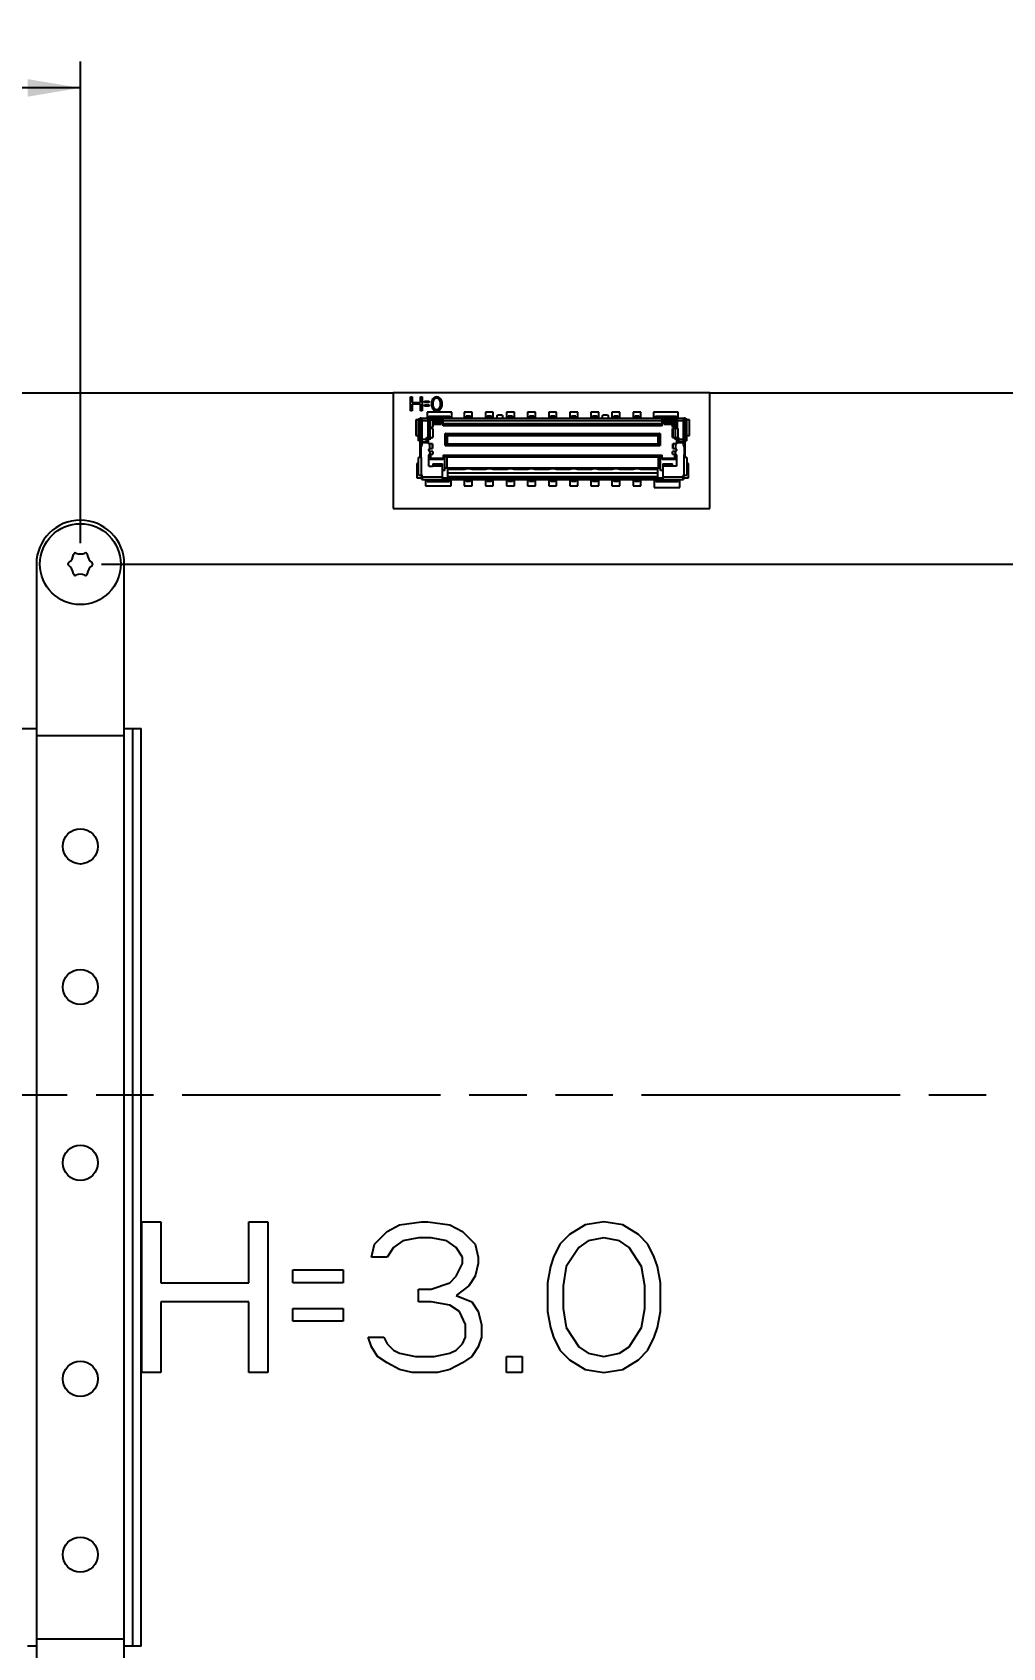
# Model space of a CAD drawing. Header units: millimetres. Extents: x 0 to 594, y 0 to 420.
# Drawn here: x 280.1 to 335.2, y 231.6 to 323.5 of the extents above; entities that cross this region are included whole.
import ezdxf

# ---------------------------------------------------------------- set-up
doc = ezdxf.new("R2010")
doc.units = ezdxf.units.MM
doc.header["$LTSCALE"] = 32.67
doc.linetypes.add('PHANTOM', pattern=[0.8, 0.45, -0.05, 0.1, -0.05, 0.1, -0.05])
doc.layers.get('0').update_dxf_attribs({"linetype": 'CONTINUOUS'})
doc.layers.add('FEATURE', color=7, linetype='CONTINUOUS')
doc.styles.get("Standard").update_dxf_attribs({"font": 'txt', "width": 0.8})
doc.dimstyles.new('DIMSTYLE_1', dxfattribs={"dimtxt": 2.5, "dimasz": 3, "dimexe": 1.5, "dimexo": 1.2, "dimtad": 1, "dimdsep": 46, "dimtxsty": 'STANDARD', "dimblk": '_FILLED', "dimblk1": '_FILLED', "dimblk2": '_FILLED', "dimcen": 0.09, "dimazin": 2, "dimtp": 0.01, "dimtm": 0.01, "dimtfac": 1, "dimtofl": 0, "dimtmove": 0, "dimatfit": 3, "dimldrblk": '_FILLED', "dimfxl": 1, "dimtolj": 1, "dimarcsym": 0})

# ---------------------------------------------------------------- blocks, each defined once
blk = doc.blocks.new('_FILLED')
at = {"color": 0, "linetype": 'BYBLOCK'}
blk.add_solid([(0, 0), (-1, 0.167), (-1, -0.167)], dxfattribs=at)
blk = doc.blocks.new('*D1')
at = {"color": 7, "linetype": 'CONTINUOUS'}
for p, q in [((404.328, 217.57), (404.328, 243.19)), ((256.585, 225.109), (405.828, 225.109)), ((404.328, 225.109), (404.328, 217.57)), ((404.328, 210.031), (404.328, 217.57)), ((395.135, 210.031), (405.828, 210.031))]:
    blk.add_line(p, q, dxfattribs=at)
at = {"color": 7, "linetype": 'CONTINUOUS', "xscale": 3, "yscale": 3, "zscale": 3}
for p, rotation in [((404.328, 225.109), 90), ((404.328, 210.031), 270)]:
    blk.add_blockref('_FILLED', p, dxfattribs=dict(at, rotation=rotation))
at = {"color": 7, "linetype": 'CONTINUOUS', "insert": (401.203, 233.19), "char_height": 2.5, "width": 10, "attachment_point": 1, "rotation": 90, "line_spacing_factor": 0.9}
blk.add_mtext('15.08', dxfattribs=at)
blk = doc.blocks.new('*D21')
at = {"color": 7, "linetype": 'CONTINUOUS'}
for p, q in [((255.285, 226.409), (255.285, 321.793)), ((282.785, 294.399), (282.785, 321.793)), ((255.285, 320.293), (269.035, 320.293)), ((282.785, 320.293), (269.035, 320.293))]:
    blk.add_line(p, q, dxfattribs=at)
at = {"color": 7, "linetype": 'CONTINUOUS', "xscale": 3, "yscale": 3, "zscale": 3, "rotation": 180}
blk.add_blockref('_FILLED', (255.285, 320.293), dxfattribs=at)
at = {"color": 7, "linetype": 'CONTINUOUS', "xscale": 3, "yscale": 3, "zscale": 3}
blk.add_blockref('_FILLED', (282.785, 320.293), dxfattribs=at)
at = {"color": 7, "linetype": 'CONTINUOUS', "insert": (270.156, 323.418), "char_height": 2.5, "width": 8, "attachment_point": 2, "line_spacing_factor": 0.9}
blk.add_mtext('27.5', dxfattribs=at)
blk = doc.blocks.new('*D22')
at = {"color": 7, "linetype": 'CONTINUOUS'}
for p, q in [((417.169, 298.069), (417.169, 317.435)), ((365.085, 302.939), (418.669, 302.939)), ((417.169, 302.939), (417.169, 298.069)), ((417.169, 293.199), (417.169, 298.069)), ((283.985, 293.199), (418.669, 293.199))]:
    blk.add_line(p, q, dxfattribs=at)
at = {"color": 7, "linetype": 'CONTINUOUS', "xscale": 3, "yscale": 3, "zscale": 3}
for p, rotation in [((417.169, 302.939), 90), ((417.169, 293.199), 270)]:
    blk.add_blockref('_FILLED', p, dxfattribs=dict(at, rotation=rotation))
at = {"color": 7, "linetype": 'CONTINUOUS', "insert": (414.044, 309.435), "char_height": 2.5, "width": 8, "attachment_point": 1, "rotation": 90, "line_spacing_factor": 0.9}
blk.add_mtext('9.74', dxfattribs=at)
blk = doc.blocks.new('*D23')
at = {"color": 7, "linetype": 'CONTINUOUS'}
for p, q in [((283.985, 293.199), (418.669, 293.199)), ((417.169, 293.199), (417.169, 256.574)), ((417.169, 219.949), (417.169, 256.574)), ((283.985, 219.949), (418.669, 219.949))]:
    blk.add_line(p, q, dxfattribs=at)
at = {"color": 7, "linetype": 'CONTINUOUS', "xscale": 3, "yscale": 3, "zscale": 3}
for p, rotation in [((417.169, 293.199), 90), ((417.169, 219.949), 270)]:
    blk.add_blockref('_FILLED', p, dxfattribs=dict(at, rotation=rotation))
at = {"color": 7, "linetype": 'CONTINUOUS', "insert": (414.044, 268.708), "char_height": 2.5, "width": 10, "attachment_point": 2, "rotation": 90, "line_spacing_factor": 0.9}
blk.add_mtext('73.25', dxfattribs=at)

msp = doc.modelspace()

# ---------------------------------------------------------------- linework, layer by layer
at = {"color": 7, "linetype": 'CONTINUOUS'}
for p, q in [((261.348, 302.939), (300.585, 302.939)), ((300.585, 302.939), (300.585, 296.359)), ((318.585, 302.939), (300.585, 302.939)), ((301.557, 301.918), (301.557, 302.718)), ((301.557, 302.718), (301.657, 302.718)), ((301.657, 302.718), (301.657, 302.394)), ((301.657, 302.394), (302.124, 302.394)), ((302.124, 302.394), (302.124, 302.718)), ((302.124, 302.718), (302.224, 302.718)), ((302.224, 302.718), (302.224, 301.918)), ((302.357, 302.394), (302.357, 302.462)), ((302.357, 302.462), (302.624, 302.462)), ((302.624, 302.394), (302.357, 302.394)), ((302.624, 302.462), (302.624, 302.394)), ((302.774, 302.479), (302.757, 302.394)), ((302.757, 302.394), (302.757, 302.241)), ((302.791, 302.531), (302.774, 302.479)), ((302.824, 302.599), (302.791, 302.531)), ((302.874, 302.65), (302.824, 302.599)), ((302.857, 302.479), (302.841, 302.377)), ((302.841, 302.377), (302.841, 302.258)), ((302.924, 302.582), (302.857, 302.479)), ((302.957, 302.701), (302.874, 302.65)), ((302.974, 302.616), (302.924, 302.582)), ((303.057, 302.718), (302.957, 302.701)), ((303.057, 302.633), (302.974, 302.616)), ((303.157, 302.701), (303.057, 302.718)), ((303.141, 302.616), (303.057, 302.633)), ((303.191, 302.582), (303.141, 302.616)), ((303.241, 302.65), (303.157, 302.701)), ((303.257, 302.479), (303.191, 302.582)), ((303.291, 302.599), (303.241, 302.65)), ((303.274, 302.377), (303.257, 302.479)), ((303.274, 302.258), (303.274, 302.377)), ((303.324, 302.531), (303.291, 302.599)), ((303.341, 302.479), (303.324, 302.531)), ((303.357, 302.394), (303.341, 302.479)), ((303.357, 302.241), (303.357, 302.394)), ((318.585, 302.939), (363.885, 302.939)), ((318.585, 296.359), (318.585, 302.939)), ((301.657, 301.918), (301.557, 301.918)), ((301.657, 302.292), (301.657, 301.918)), ((302.124, 302.292), (301.657, 302.292)), ((302.124, 301.918), (302.124, 302.292)), ((302.224, 301.918), (302.124, 301.918)), ((302.165, 301.509), (317.135, 301.509)), ((302.215, 301.506), (302.215, 299.959)), ((302.357, 302.19), (302.357, 302.258)), ((302.357, 302.258), (302.624, 302.258)), ((302.624, 302.19), (302.357, 302.19)), ((302.565, 300.409), (302.565, 301.509)), ((302.615, 301.609), (302.615, 301.509)), ((302.615, 301.609), (303.805, 301.609)), ((302.624, 302.258), (302.624, 302.19)), ((302.757, 302.241), (302.774, 302.156)), ((302.774, 302.156), (302.791, 302.105)), ((302.791, 302.105), (302.824, 302.037)), ((302.824, 302.037), (302.874, 301.986)), ((302.841, 302.258), (302.857, 302.156)), ((302.857, 302.156), (302.924, 302.054)), ((302.874, 301.986), (302.957, 301.935)), ((302.924, 302.054), (302.974, 302.02)), ((302.957, 301.935), (303.057, 301.918)), ((302.974, 302.02), (303.057, 302.003)), ((303.057, 302.003), (303.141, 302.02)), ((303.057, 301.918), (303.157, 301.935)), ((303.141, 302.02), (303.191, 302.054)), ((303.157, 301.935), (303.241, 301.986)), ((303.191, 302.054), (303.257, 302.156)), ((303.241, 301.986), (303.291, 302.037)), ((303.257, 302.156), (303.274, 302.258)), ((303.275, 301.509), (303.275, 301.409)), ((303.291, 302.037), (303.324, 302.105)), ((303.324, 302.105), (303.341, 302.156)), ((303.341, 302.156), (303.357, 302.241)), ((303.425, 301.059), (303.425, 301.509)), ((303.805, 301.509), (303.805, 301.609)), ((304.725, 301.509), (304.725, 301.609)), ((304.975, 301.609), (304.725, 301.609)), ((304.975, 301.509), (304.975, 301.609)), ((305.925, 301.509), (305.925, 301.609)), ((306.175, 301.609), (305.925, 301.609)), ((306.175, 301.509), (306.175, 301.609)), ((306.475, 301.629), (306.525, 301.679)), ((306.475, 301.629), (306.475, 301.509)), ((306.775, 301.679), (306.525, 301.679)), ((306.775, 301.679), (306.825, 301.629)), ((306.825, 301.509), (306.825, 301.629)), ((307.375, 301.609), (307.125, 301.609)), ((307.125, 301.509), (307.125, 301.609)), ((307.375, 301.509), (307.375, 301.609)), ((308.575, 301.609), (308.325, 301.609)), ((308.325, 301.509), (308.325, 301.609)), ((308.575, 301.509), (308.575, 301.609)), ((309.775, 301.609), (309.525, 301.609)), ((309.525, 301.509), (309.525, 301.609)), ((309.775, 301.509), (309.775, 301.609)), ((310.975, 301.609), (310.725, 301.609)), ((310.725, 301.509), (310.725, 301.609)), ((310.975, 301.509), (310.975, 301.609)), ((312.175, 301.609), (311.925, 301.609)), ((311.925, 301.509), (311.925, 301.609)), ((312.175, 301.509), (312.175, 301.609)), ((312.475, 301.629), (312.525, 301.679)), ((312.475, 301.629), (312.475, 301.509)), ((312.775, 301.679), (312.525, 301.679)), ((312.775, 301.679), (312.825, 301.629)), ((312.825, 301.509), (312.825, 301.629)), ((313.375, 301.609), (313.125, 301.609)), ((313.125, 301.509), (313.125, 301.609)), ((313.375, 301.509), (313.375, 301.609)), ((314.575, 301.609), (314.325, 301.609)), ((314.325, 301.509), (314.325, 301.609)), ((314.575, 301.509), (314.575, 301.609)), ((315.495, 301.609), (316.685, 301.609)), ((315.495, 301.609), (315.495, 301.509)), ((315.875, 301.059), (315.875, 301.509)), ((316.025, 301.409), (316.025, 301.509)), ((316.685, 301.509), (316.685, 301.609)), ((316.735, 301.509), (316.735, 300.909)), ((317.085, 299.959), (317.085, 301.506)), ((302.015, 300.209), (302.015, 301.359)), ((302.115, 301.259), (302.015, 301.259)), ((302.065, 301.259), (302.065, 300.359)), ((302.115, 299.269), (302.115, 301.359)), ((302.165, 299.909), (302.165, 301.409)), ((302.215, 301.409), (302.165, 301.409)), ((302.565, 301.409), (303.425, 301.409)), ((302.565, 301.259), (302.593, 301.259)), ((302.825, 300.909), (302.565, 300.909)), ((302.593, 300.989), (302.593, 300.909)), ((302.593, 300.989), (302.825, 300.989)), ((302.691, 301.34), (302.705, 301.409)), ((302.725, 300.989), (302.725, 300.909)), ((302.825, 301.409), (302.825, 300.989)), ((303.425, 301.339), (302.825, 301.339)), ((302.825, 301.229), (303.325, 301.229)), ((302.825, 301.159), (303.325, 301.159)), ((302.825, 300.909), (302.825, 300.409)), ((303.325, 301.159), (303.325, 301.409)), ((303.325, 301.389), (303.425, 301.389)), ((303.425, 301.239), (303.325, 301.239)), ((303.425, 301.226), (303.325, 301.226)), ((315.875, 301.059), (303.425, 301.059)), ((303.545, 299.949), (303.545, 300.629)), ((303.545, 300.629), (315.756, 300.629)), ((303.609, 300.526), (303.573, 300.615)), ((315.728, 300.615), (315.692, 300.526)), ((315.756, 300.629), (315.756, 299.949)), ((315.875, 301.409), (316.735, 301.409)), ((315.875, 301.389), (315.975, 301.389)), ((316.475, 301.339), (315.875, 301.339)), ((315.975, 301.239), (315.875, 301.239)), ((315.975, 301.226), (315.875, 301.226)), ((315.975, 301.409), (315.975, 301.159)), ((316.475, 301.229), (315.975, 301.229)), ((315.975, 301.159), (316.475, 301.159)), ((316.475, 300.989), (316.475, 301.409)), ((316.475, 300.989), (316.708, 300.989)), ((316.775, 300.909), (316.475, 300.909)), ((316.475, 300.409), (316.475, 300.909)), ((316.575, 300.909), (316.575, 300.989)), ((316.596, 301.409), (316.61, 301.34)), ((316.708, 301.259), (316.735, 301.259)), ((316.708, 300.909), (316.708, 300.989)), ((317.135, 301.409), (317.085, 301.409)), ((317.135, 301.409), (317.135, 299.909)), ((317.185, 299.269), (317.185, 301.359)), ((317.285, 301.259), (317.185, 301.259)), ((317.235, 300.359), (317.235, 301.259)), ((317.285, 300.209), (317.285, 301.359)), ((302.115, 300.209), (302.015, 300.209)), ((302.215, 300.329), (302.115, 300.329)), ((302.115, 299.909), (302.165, 299.909)), ((302.145, 299.909), (302.145, 299.409)), ((302.215, 300.379), (302.165, 300.329)), ((302.215, 300.159), (302.565, 300.159)), ((302.475, 300.159), (302.475, 300.409)), ((302.475, 300.409), (302.825, 300.409)), ((302.475, 300.329), (302.725, 300.329)), ((302.475, 300.259), (302.565, 300.259)), ((302.525, 300.259), (302.525, 300.329)), ((302.565, 300.099), (302.565, 300.259)), ((302.593, 300.329), (302.577, 300.409)), ((302.595, 300.053), (302.595, 300.329)), ((302.605, 299.664), (302.605, 299.719)), ((302.817, 300.049), (302.615, 300.049)), ((302.655, 299.769), (302.817, 299.769)), ((302.825, 299.614), (302.655, 299.614)), ((302.725, 300.329), (302.725, 300.409)), ((302.817, 300.049), (302.817, 299.769)), ((302.825, 299.614), (302.825, 299.454)), ((303.545, 299.949), (315.756, 299.949)), ((316.475, 300.409), (316.825, 300.409)), ((316.645, 299.614), (316.475, 299.614)), ((316.475, 299.454), (316.475, 299.614)), ((316.685, 300.049), (316.483, 300.049)), ((316.483, 299.769), (316.483, 300.049)), ((316.483, 299.769), (316.645, 299.769)), ((316.575, 300.409), (316.575, 300.329)), ((316.575, 300.329), (316.825, 300.329)), ((316.695, 299.719), (316.695, 299.664)), ((316.705, 300.053), (316.705, 300.329)), ((316.723, 300.409), (316.708, 300.329)), ((316.825, 300.259), (316.735, 300.259)), ((316.735, 300.259), (316.735, 300.099)), ((317.085, 300.159), (316.735, 300.159)), ((316.775, 300.329), (316.775, 300.259)), ((316.825, 300.159), (316.825, 300.409)), ((317.135, 300.329), (317.085, 300.379)), ((317.185, 300.329), (317.085, 300.329)), ((317.135, 299.909), (317.185, 299.909)), ((317.155, 299.409), (317.155, 299.909)), ((317.285, 300.209), (317.185, 300.209)), ((302.015, 298.259), (302.015, 299.269)), ((302.165, 299.269), (302.015, 299.269)), ((302.115, 299.409), (302.165, 299.409)), ((302.165, 299.269), (302.165, 299.409)), ((302.605, 298.769), (302.605, 299.404)), ((302.605, 298.769), (302.83, 298.769)), ((302.625, 299.149), (302.625, 299.444)), ((302.695, 299.219), (302.625, 299.149)), ((303.425, 299.149), (302.625, 299.149)), ((302.655, 299.454), (302.825, 299.454)), ((302.695, 299.454), (302.695, 299.219)), ((302.695, 299.219), (303.425, 299.219)), ((302.83, 298.91), (302.83, 298.769)), ((302.83, 298.91), (303.38, 298.91)), ((303.38, 298.009), (303.38, 298.91)), ((303.425, 299.389), (303.425, 299.149)), ((303.425, 299.389), (315.875, 299.389)), ((303.525, 299.289), (303.425, 299.289)), ((303.525, 298.519), (303.525, 299.389)), ((303.625, 299.289), (303.525, 299.325)), ((303.625, 299.289), (303.625, 298.669)), ((315.675, 299.289), (303.625, 299.289)), ((315.775, 299.325), (315.675, 299.289)), ((315.675, 298.669), (315.675, 299.289)), ((315.775, 298.519), (315.775, 299.389)), ((315.875, 299.289), (315.775, 299.289)), ((315.875, 299.149), (315.875, 299.389)), ((315.875, 299.219), (316.605, 299.219)), ((316.675, 299.149), (315.875, 299.149)), ((315.92, 298.91), (316.47, 298.91)), ((315.92, 298.91), (315.92, 298.009)), ((316.47, 298.769), (316.47, 298.91)), ((316.695, 298.769), (316.47, 298.769)), ((316.475, 299.454), (316.645, 299.454)), ((316.605, 299.219), (316.605, 299.454)), ((316.675, 299.149), (316.605, 299.219)), ((316.675, 299.444), (316.675, 299.149)), ((316.695, 299.404), (316.695, 298.769)), ((317.135, 299.409), (317.185, 299.409)), ((317.135, 299.269), (317.135, 299.409)), ((317.285, 299.269), (317.135, 299.269)), ((317.285, 299.269), (317.285, 298.259)), ((302.015, 298.259), (302.185, 298.259)), ((302.215, 298.009), (302.215, 298.109)), ((302.225, 298.109), (302.215, 298.109)), ((302.215, 298.009), (302.23, 298.009)), ((302.235, 298.209), (302.235, 298.009)), ((302.235, 298.009), (317.065, 298.009)), ((302.515, 298.009), (302.515, 297.909)), ((302.515, 297.909), (303.775, 297.909)), ((303.525, 298.519), (303.38, 298.519)), ((303.38, 298.109), (303.675, 298.109)), ((303.525, 298.669), (315.775, 298.669)), ((303.675, 298.607), (303.675, 298.009)), ((303.675, 298.607), (304.655, 298.607)), ((304.775, 298.159), (303.675, 298.159)), ((303.775, 298.669), (303.775, 298.607)), ((303.775, 297.909), (303.775, 298.009)), ((303.925, 298.607), (303.925, 298.669)), ((304.175, 298.669), (304.175, 298.607)), ((304.325, 298.607), (304.325, 298.669)), ((304.575, 298.669), (304.575, 298.607)), ((304.655, 298.607), (304.725, 298.624)), ((304.7, 298.618), (304.7, 298.669)), ((304.725, 298.633), (304.725, 298.624)), ((304.725, 298.633), (304.975, 298.633)), ((304.725, 297.909), (304.725, 298.009)), ((304.975, 297.909), (304.725, 297.909)), ((304.775, 298.16), (304.775, 298.09)), ((304.925, 298.16), (304.775, 298.16)), ((304.775, 298.09), (304.925, 298.09)), ((304.925, 298.09), (304.925, 298.16)), ((305.975, 298.159), (304.925, 298.159)), ((304.975, 298.624), (304.975, 298.633)), ((304.975, 298.624), (305.045, 298.607)), ((304.975, 297.909), (304.975, 298.009)), ((305, 298.669), (305, 298.618)), ((305.045, 298.607), (305.855, 298.607)), ((305.125, 298.607), (305.125, 298.669)), ((305.375, 298.669), (305.375, 298.607)), ((305.525, 298.607), (305.525, 298.669)), ((305.775, 298.669), (305.775, 298.607)), ((305.855, 298.607), (305.925, 298.624)), ((305.9, 298.618), (305.9, 298.669)), ((305.925, 298.633), (305.925, 298.624)), ((305.925, 298.633), (306.175, 298.633)), ((305.925, 297.909), (305.925, 298.009)), ((306.175, 297.909), (305.925, 297.909)), ((305.975, 298.16), (305.975, 298.09)), ((306.125, 298.16), (305.975, 298.16)), ((305.975, 298.09), (306.125, 298.09)), ((306.125, 298.09), (306.125, 298.16)), ((307.175, 298.159), (306.125, 298.159)), ((306.175, 298.624), (306.175, 298.633)), ((306.175, 298.624), (306.245, 298.607)), ((306.175, 297.909), (306.175, 298.009)), ((306.2, 298.669), (306.2, 298.618)), ((306.245, 298.607), (307.055, 298.607)), ((306.325, 298.607), (306.325, 298.669)), ((306.575, 298.669), (306.575, 298.607)), ((306.725, 298.607), (306.725, 298.669)), ((306.975, 298.669), (306.975, 298.607)), ((307.055, 298.607), (307.125, 298.624)), ((307.1, 298.618), (307.1, 298.669)), ((307.125, 298.633), (307.375, 298.633)), ((307.125, 298.633), (307.125, 298.624)), ((307.125, 297.909), (307.125, 298.009)), ((307.375, 297.909), (307.125, 297.909)), ((307.325, 298.16), (307.175, 298.16)), ((307.175, 298.16), (307.175, 298.09)), ((307.175, 298.09), (307.325, 298.09)), ((307.325, 298.09), (307.325, 298.16)), ((308.375, 298.159), (307.325, 298.159)), ((307.375, 298.624), (307.375, 298.633)), ((307.375, 298.624), (307.445, 298.607)), ((307.375, 297.909), (307.375, 298.009)), ((307.4, 298.669), (307.4, 298.618)), ((307.445, 298.607), (308.255, 298.607)), ((307.525, 298.607), (307.525, 298.669)), ((307.775, 298.669), (307.775, 298.607)), ((307.925, 298.607), (307.925, 298.669)), ((308.175, 298.669), (308.175, 298.607)), ((308.255, 298.607), (308.325, 298.624)), ((308.3, 298.618), (308.3, 298.669)), ((308.325, 298.633), (308.575, 298.633)), ((308.325, 298.633), (308.325, 298.624)), ((308.325, 297.909), (308.325, 298.009)), ((308.575, 297.909), (308.325, 297.909)), ((308.525, 298.16), (308.375, 298.16)), ((308.375, 298.16), (308.375, 298.09)), ((308.375, 298.09), (308.525, 298.09)), ((308.525, 298.09), (308.525, 298.16)), ((309.575, 298.159), (308.525, 298.159)), ((308.575, 298.624), (308.575, 298.633)), ((308.575, 298.624), (308.645, 298.607)), ((308.575, 297.909), (308.575, 298.009)), ((308.6, 298.669), (308.6, 298.618)), ((308.645, 298.607), (309.455, 298.607)), ((308.725, 298.607), (308.725, 298.669)), ((308.975, 298.669), (308.975, 298.607)), ((309.125, 298.607), (309.125, 298.669)), ((309.375, 298.669), (309.375, 298.607)), ((309.455, 298.607), (309.525, 298.624)), ((309.5, 298.618), (309.5, 298.669)), ((309.525, 298.633), (309.775, 298.633)), ((309.525, 298.633), (309.525, 298.624)), ((309.525, 297.909), (309.525, 298.009)), ((309.775, 297.909), (309.525, 297.909)), ((309.725, 298.16), (309.575, 298.16)), ((309.575, 298.16), (309.575, 298.09)), ((309.575, 298.09), (309.725, 298.09)), ((309.725, 298.09), (309.725, 298.16)), ((310.775, 298.159), (309.725, 298.159)), ((309.775, 298.624), (309.775, 298.633)), ((309.775, 298.624), (309.845, 298.607)), ((309.775, 297.909), (309.775, 298.009)), ((309.8, 298.669), (309.8, 298.618)), ((309.845, 298.607), (310.655, 298.607)), ((309.925, 298.607), (309.925, 298.669)), ((310.175, 298.669), (310.175, 298.607)), ((310.325, 298.607), (310.325, 298.669)), ((310.575, 298.669), (310.575, 298.607)), ((310.655, 298.607), (310.725, 298.624)), ((310.7, 298.618), (310.7, 298.669)), ((310.725, 298.633), (310.975, 298.633)), ((310.725, 298.633), (310.725, 298.624)), ((310.725, 297.909), (310.725, 298.009)), ((310.975, 297.909), (310.725, 297.909)), ((310.925, 298.16), (310.775, 298.16)), ((310.775, 298.16), (310.775, 298.09)), ((310.775, 298.09), (310.925, 298.09)), ((310.925, 298.09), (310.925, 298.16)), ((311.975, 298.159), (310.925, 298.159)), ((310.975, 298.624), (310.975, 298.633)), ((310.975, 298.624), (311.045, 298.607)), ((310.975, 297.909), (310.975, 298.009)), ((311, 298.669), (311, 298.618)), ((311.045, 298.607), (311.855, 298.607)), ((311.125, 298.607), (311.125, 298.669)), ((311.375, 298.669), (311.375, 298.607)), ((311.525, 298.607), (311.525, 298.669)), ((311.775, 298.669), (311.775, 298.607)), ((311.855, 298.607), (311.925, 298.624)), ((311.9, 298.618), (311.9, 298.669)), ((311.925, 298.633), (312.175, 298.633)), ((311.925, 298.633), (311.925, 298.624)), ((311.925, 297.909), (311.925, 298.009)), ((312.175, 297.909), (311.925, 297.909)), ((312.125, 298.16), (311.975, 298.16)), ((311.975, 298.16), (311.975, 298.09)), ((311.975, 298.09), (312.125, 298.09)), ((312.125, 298.09), (312.125, 298.16)), ((313.175, 298.159), (312.125, 298.159)), ((312.175, 298.624), (312.175, 298.633)), ((312.175, 298.624), (312.245, 298.607)), ((312.175, 297.909), (312.175, 298.009)), ((312.2, 298.669), (312.2, 298.618)), ((312.245, 298.607), (313.055, 298.607)), ((312.325, 298.607), (312.325, 298.669)), ((312.575, 298.669), (312.575, 298.607)), ((312.725, 298.607), (312.725, 298.669)), ((312.975, 298.669), (312.975, 298.607)), ((313.055, 298.607), (313.125, 298.624)), ((313.1, 298.618), (313.1, 298.669)), ((313.125, 298.633), (313.375, 298.633)), ((313.125, 298.633), (313.125, 298.624)), ((313.125, 297.909), (313.125, 298.009)), ((313.375, 297.909), (313.125, 297.909)), ((313.325, 298.16), (313.175, 298.16)), ((313.175, 298.16), (313.175, 298.09)), ((313.175, 298.09), (313.325, 298.09)), ((313.325, 298.09), (313.325, 298.16)), ((314.375, 298.159), (313.325, 298.159)), ((313.375, 298.624), (313.375, 298.633)), ((313.375, 298.624), (313.445, 298.607)), ((313.375, 297.909), (313.375, 298.009)), ((313.4, 298.669), (313.4, 298.618)), ((313.445, 298.607), (314.255, 298.607)), ((313.525, 298.607), (313.525, 298.669)), ((313.775, 298.669), (313.775, 298.607)), ((313.925, 298.607), (313.925, 298.669)), ((314.175, 298.669), (314.175, 298.607)), ((314.255, 298.607), (314.325, 298.624)), ((314.3, 298.618), (314.3, 298.669)), ((314.325, 298.633), (314.575, 298.633)), ((314.325, 298.633), (314.325, 298.624)), ((314.325, 297.909), (314.325, 298.009)), ((314.575, 297.909), (314.325, 297.909)), ((314.525, 298.16), (314.375, 298.16)), ((314.375, 298.16), (314.375, 298.09)), ((314.375, 298.09), (314.525, 298.09)), ((314.525, 298.09), (314.525, 298.16)), ((315.625, 298.159), (314.525, 298.159)), ((314.575, 298.624), (314.575, 298.633)), ((314.575, 298.624), (314.645, 298.607)), ((314.575, 297.909), (314.575, 298.009)), ((314.6, 298.669), (314.6, 298.618)), ((314.645, 298.607), (315.625, 298.607)), ((314.725, 298.607), (314.725, 298.669)), ((314.975, 298.669), (314.975, 298.607)), ((315.125, 298.607), (315.125, 298.669)), ((315.375, 298.669), (315.375, 298.607)), ((315.525, 298.607), (315.525, 298.669)), ((315.525, 298.009), (315.525, 297.909)), ((315.525, 297.909), (316.785, 297.909)), ((315.625, 298.009), (315.625, 298.607)), ((315.625, 298.109), (315.92, 298.109)), ((315.92, 298.519), (315.775, 298.519)), ((316.785, 297.909), (316.785, 298.009)), ((317.065, 298.009), (317.065, 298.209)), ((317.085, 298.109), (317.071, 298.109)), ((317.075, 298.009), (317.085, 298.009)), ((317.085, 298.109), (317.085, 298.009)), ((317.115, 298.259), (317.285, 298.259)), ((300.585, 296.359), (318.585, 296.359)), ((286.29, 255.787), (287.362, 255.787)), ((286.29, 247.207), (286.29, 255.787)), ((287.362, 255.787), (287.362, 252.319)), ((292.367, 255.787), (293.44, 255.787)), ((292.367, 252.319), (292.367, 255.787)), ((293.44, 255.787), (293.44, 247.207)), ((300.232, 255.24), (300.947, 255.605)), ((300.947, 255.605), (302.198, 255.787)), ((302.198, 255.787), (302.556, 255.787)), ((302.556, 255.787), (303.807, 255.605)), ((303.807, 255.605), (304.522, 255.24)), ((311.493, 255.605), (310.6, 255.057)), ((312.566, 255.787), (311.493, 255.605)), ((313.638, 255.605), (312.566, 255.787)), ((314.532, 255.057), (313.638, 255.605)), ((299.517, 254.509), (300.232, 255.24)), ((301.126, 254.692), (300.59, 254.327)), ((302.02, 254.875), (301.126, 254.692)), ((302.735, 254.875), (302.02, 254.875)), ((303.628, 254.692), (302.735, 254.875)), ((304.165, 254.327), (303.628, 254.692)), ((304.522, 255.24), (305.237, 254.509)), ((310.6, 255.057), (310.063, 254.509)), ((311.672, 254.692), (311.136, 254.327)), ((312.566, 254.875), (311.672, 254.692)), ((313.46, 254.692), (312.566, 254.875)), ((313.996, 254.327), (313.46, 254.692)), ((315.068, 254.509), (314.532, 255.057)), ((299.338, 253.779), (299.517, 254.509)), ((300.232, 253.779), (299.338, 253.779)), ((300.59, 254.327), (300.232, 253.779)), ((304.522, 253.779), (304.165, 254.327)), ((304.522, 253.414), (304.522, 253.779)), ((305.237, 254.509), (305.416, 253.779)), ((305.416, 253.779), (305.416, 253.414)), ((309.706, 253.779), (309.527, 253.232)), ((310.063, 254.509), (309.706, 253.779)), ((311.136, 254.327), (310.421, 253.232)), ((314.711, 253.232), (313.996, 254.327)), ((315.426, 253.779), (315.068, 254.509)), ((315.605, 253.232), (315.426, 253.779)), ((294.87, 253.049), (297.73, 253.049)), ((294.87, 252.319), (294.87, 253.049)), ((297.73, 253.049), (297.73, 252.319)), ((304.165, 252.684), (304.522, 253.414)), ((305.416, 253.414), (305.237, 252.684)), ((309.527, 253.232), (309.348, 252.319)), ((310.421, 253.232), (310.242, 252.136)), ((314.89, 252.136), (314.711, 253.232)), ((315.783, 252.319), (315.605, 253.232)), ((287.362, 252.319), (292.367, 252.319)), ((297.73, 252.319), (294.87, 252.319)), ((302.02, 251.954), (302.735, 251.954)), ((302.02, 251.223), (302.02, 251.954)), ((302.735, 251.954), (303.807, 252.319)), ((303.807, 252.319), (304.165, 252.684)), ((304.88, 252.136), (304.165, 251.589)), ((305.237, 252.684), (304.88, 252.136)), ((309.348, 252.319), (309.348, 250.676)), ((310.242, 252.136), (310.242, 250.858)), ((314.89, 250.858), (314.89, 252.136)), ((315.783, 250.676), (315.783, 252.319)), ((292.367, 251.223), (287.362, 251.223)), ((287.362, 251.223), (287.362, 247.207)), ((292.367, 247.207), (292.367, 251.223)), ((302.735, 251.223), (302.02, 251.223)), ((303.807, 251.041), (302.735, 251.223)), ((304.343, 250.676), (303.807, 251.041)), ((304.165, 251.589), (305.058, 251.223)), ((305.058, 251.223), (305.416, 250.676)), ((294.87, 250.858), (297.73, 250.858)), ((294.87, 250.128), (294.87, 250.858)), ((297.73, 250.128), (294.87, 250.128)), ((297.73, 250.858), (297.73, 250.128)), ((304.701, 249.946), (304.343, 250.676)), ((305.416, 250.676), (305.595, 249.946)), ((309.348, 250.676), (309.527, 249.763)), ((310.242, 250.858), (310.421, 249.763)), ((314.711, 249.763), (314.89, 250.858)), ((315.605, 249.763), (315.783, 250.676)), ((299.16, 249.215), (300.053, 249.215)), ((299.338, 248.668), (299.16, 249.215)), ((300.053, 249.215), (300.232, 248.85)), ((304.522, 248.85), (304.701, 249.215)), ((304.701, 249.215), (304.701, 249.946)), ((305.595, 249.215), (305.416, 248.668)), ((305.595, 249.946), (305.595, 249.215)), ((309.527, 249.763), (309.706, 249.215)), ((309.706, 249.215), (310.063, 248.485)), ((310.421, 249.763), (311.136, 248.668)), ((313.996, 248.668), (314.711, 249.763)), ((315.068, 248.485), (315.426, 249.215)), ((315.426, 249.215), (315.605, 249.763)), ((299.696, 248.12), (299.338, 248.668)), ((300.232, 248.85), (300.59, 248.485)), ((300.59, 248.485), (300.947, 248.303)), ((300.947, 248.303), (301.841, 248.12)), ((302.913, 248.12), (303.807, 248.303)), ((303.807, 248.303), (304.165, 248.485)), ((304.165, 248.485), (304.522, 248.85)), ((305.416, 248.668), (305.058, 248.12)), ((310.063, 248.485), (310.6, 247.938)), ((311.136, 248.668), (311.672, 248.303)), ((311.672, 248.303), (312.566, 248.12)), ((312.566, 248.12), (313.46, 248.303)), ((313.46, 248.303), (313.996, 248.668)), ((314.532, 247.938), (315.068, 248.485)), ((300.232, 247.755), (299.696, 248.12)), ((300.947, 247.39), (300.232, 247.755)), ((301.662, 247.207), (300.947, 247.39)), ((301.841, 248.12), (302.913, 248.12)), ((303.807, 247.39), (303.092, 247.207)), ((304.522, 247.755), (303.807, 247.39)), ((305.058, 248.12), (304.522, 247.755)), ((307.025, 248.12), (307.918, 248.12)), ((307.025, 247.207), (307.025, 248.12)), ((307.918, 248.12), (307.918, 247.207)), ((310.6, 247.938), (311.493, 247.39)), ((311.493, 247.39), (312.566, 247.207)), ((312.566, 247.207), (313.638, 247.39)), ((313.638, 247.39), (314.532, 247.938)), ((287.362, 247.207), (286.29, 247.207)), ((293.44, 247.207), (292.367, 247.207)), ((303.092, 247.207), (301.662, 247.207)), ((307.918, 247.207), (307.025, 247.207))]:
    msp.add_line(p, q, dxfattribs=at)
at = {"color": 40, "linetype": 'CONTINUOUS'}
for p, q in [((302.51, 301.844), (302.51, 301.509)), ((303.91, 301.844), (302.51, 301.844)), ((303.91, 301.509), (303.91, 301.844)), ((304.625, 301.844), (304.625, 301.509)), ((305.075, 301.844), (304.625, 301.844)), ((305.075, 301.509), (305.075, 301.844)), ((305.825, 301.844), (305.825, 301.509)), ((306.275, 301.844), (305.825, 301.844)), ((306.275, 301.509), (306.275, 301.844)), ((307.475, 301.844), (307.025, 301.844)), ((307.025, 301.844), (307.025, 301.509)), ((307.475, 301.509), (307.475, 301.844)), ((308.675, 301.844), (308.225, 301.844)), ((308.225, 301.844), (308.225, 301.509)), ((308.675, 301.509), (308.675, 301.844)), ((309.875, 301.844), (309.425, 301.844)), ((309.425, 301.844), (309.425, 301.509)), ((309.875, 301.509), (309.875, 301.844)), ((311.075, 301.844), (310.625, 301.844)), ((310.625, 301.844), (310.625, 301.509)), ((311.075, 301.509), (311.075, 301.844)), ((312.275, 301.844), (311.825, 301.844)), ((311.825, 301.844), (311.825, 301.509)), ((312.275, 301.509), (312.275, 301.844)), ((313.475, 301.844), (313.025, 301.844)), ((313.025, 301.844), (313.025, 301.509)), ((313.475, 301.509), (313.475, 301.844)), ((314.675, 301.844), (314.225, 301.844)), ((314.225, 301.844), (314.225, 301.509)), ((314.675, 301.509), (314.675, 301.844)), ((316.79, 301.844), (315.39, 301.844)), ((315.39, 301.844), (315.39, 301.509)), ((316.79, 301.509), (316.79, 301.844)), ((301.865, 301.414), (301.865, 300.514)), ((302.027, 301.414), (301.865, 301.414)), ((317.435, 301.414), (317.274, 301.414)), ((317.435, 300.514), (317.435, 301.414)), ((301.865, 300.514), (302.015, 300.514)), ((317.285, 300.514), (317.435, 300.514)), ((301.915, 298.919), (301.915, 298.109)), ((302.015, 298.919), (301.915, 298.919)), ((317.385, 298.919), (317.285, 298.919)), ((317.385, 298.109), (317.385, 298.919)), ((301.915, 298.109), (302.215, 298.109)), ((302.215, 298.109), (302.215, 298.248)), ((302.415, 298.009), (302.415, 297.659)), ((303.75, 298.669), (303.75, 298.607)), ((303.875, 297.659), (303.875, 298.009)), ((303.95, 298.607), (303.95, 298.669)), ((304.625, 298.009), (304.625, 297.659)), ((305.075, 297.659), (305.075, 298.009)), ((305.825, 298.009), (305.825, 297.659)), ((306.275, 297.659), (306.275, 298.009)), ((307.025, 298.009), (307.025, 297.659)), ((307.475, 297.659), (307.475, 298.009)), ((308.225, 298.009), (308.225, 297.659)), ((308.675, 297.659), (308.675, 298.009)), ((309.425, 298.009), (309.425, 297.659)), ((309.875, 297.659), (309.875, 298.009)), ((310.625, 298.009), (310.625, 297.659)), ((311.075, 297.659), (311.075, 298.009)), ((311.825, 298.009), (311.825, 297.659)), ((312.275, 297.659), (312.275, 298.009)), ((313.025, 298.009), (313.025, 297.659)), ((313.475, 297.659), (313.475, 298.009)), ((314.225, 298.009), (314.225, 297.659)), ((314.675, 297.659), (314.675, 298.009)), ((315.35, 298.669), (315.35, 298.607)), ((315.425, 298.009), (315.425, 297.551)), ((315.55, 298.607), (315.55, 298.669)), ((316.885, 297.551), (316.885, 298.009)), ((317.085, 298.248), (317.085, 298.109)), ((317.085, 298.109), (317.385, 298.109)), ((302.415, 297.659), (303.875, 297.659)), ((304.625, 297.659), (305.075, 297.659)), ((305.825, 297.659), (306.275, 297.659)), ((307.025, 297.659), (307.475, 297.659)), ((308.225, 297.659), (308.675, 297.659)), ((309.425, 297.659), (309.875, 297.659)), ((310.625, 297.659), (311.075, 297.659)), ((311.825, 297.659), (312.275, 297.659)), ((313.025, 297.659), (313.475, 297.659)), ((314.225, 297.659), (314.675, 297.659)), ((315.425, 297.551), (316.885, 297.551))]:
    msp.add_line(p, q, dxfattribs=at)
at = {"color": 9, "linetype": 'CONTINUOUS'}
for p, q in [((302.615, 301.539), (303.805, 301.539)), ((303.225, 301.409), (303.225, 301.509)), ((304.725, 301.539), (304.975, 301.539)), ((305.925, 301.539), (306.175, 301.539)), ((307.125, 301.539), (307.375, 301.539)), ((308.325, 301.539), (308.575, 301.539)), ((309.525, 301.539), (309.775, 301.539)), ((310.725, 301.539), (310.975, 301.539)), ((311.925, 301.539), (312.175, 301.539)), ((313.125, 301.539), (313.375, 301.539)), ((314.325, 301.539), (314.575, 301.539)), ((315.495, 301.539), (316.685, 301.539)), ((316.075, 301.509), (316.075, 301.409)), ((302.565, 301.359), (302.215, 301.359)), ((302.593, 300.989), (302.593, 301.259)), ((302.672, 300.909), (302.672, 300.409)), ((302.691, 301.34), (302.691, 300.989)), ((315.875, 301.359), (303.425, 301.359)), ((303.425, 301.209), (315.875, 301.209)), ((315.728, 300.615), (303.573, 300.615)), ((303.609, 299.967), (303.609, 300.526)), ((303.619, 300.517), (315.682, 300.517)), ((315.692, 300.526), (315.692, 299.967)), ((316.478, 301.409), (316.478, 300.989)), ((316.478, 300.909), (316.478, 300.409)), ((316.61, 300.989), (316.61, 301.34)), ((316.629, 300.409), (316.629, 300.909)), ((316.708, 301.259), (316.708, 300.989)), ((317.085, 301.359), (316.735, 301.359)), ((316.775, 300.909), (316.775, 300.409)), ((302.065, 300.359), (302.115, 300.359)), ((302.215, 300.304), (302.475, 300.304)), ((302.565, 300.109), (302.215, 300.109)), ((302.655, 299.769), (302.655, 300.049)), ((302.675, 299.454), (302.675, 299.614)), ((302.8, 300.049), (302.8, 299.769)), ((303.658, 300.489), (303.658, 300.049)), ((315.643, 300.489), (303.658, 300.489)), ((303.658, 300.049), (315.643, 300.049)), ((315.643, 300.049), (315.643, 300.489)), ((316.501, 299.769), (316.501, 300.049)), ((316.625, 299.614), (316.625, 299.454)), ((316.645, 300.049), (316.645, 299.769)), ((317.085, 300.109), (316.735, 300.109)), ((316.825, 300.304), (317.085, 300.304)), ((317.185, 300.359), (317.235, 300.359)), ((302.165, 299.269), (302.165, 298.259)), ((303.38, 298.769), (302.83, 298.769)), ((316.47, 298.769), (315.92, 298.769)), ((317.135, 298.259), (317.135, 299.269)), ((302.225, 298.009), (302.225, 298.109)), ((302.235, 298.159), (303.38, 298.159)), ((303.775, 297.979), (302.515, 297.979)), ((303.43, 298.109), (303.43, 298.009)), ((303.625, 298.009), (303.625, 298.109)), ((303.675, 298.395), (315.625, 298.395)), ((304.775, 298.126), (303.675, 298.126)), ((303.675, 298.108), (304.775, 298.108)), ((304.975, 298.632), (304.725, 298.632)), ((304.975, 297.979), (304.725, 297.979)), ((304.775, 298.097), (304.925, 298.097)), ((305.975, 298.126), (304.925, 298.126)), ((304.925, 298.108), (305.975, 298.108)), ((306.175, 298.632), (305.925, 298.632)), ((306.175, 297.979), (305.925, 297.979)), ((305.975, 298.097), (306.125, 298.097)), ((307.175, 298.126), (306.125, 298.126)), ((306.125, 298.108), (307.175, 298.108)), ((307.375, 298.632), (307.125, 298.632)), ((307.375, 297.979), (307.125, 297.979)), ((307.175, 298.097), (307.325, 298.097)), ((308.375, 298.126), (307.325, 298.126)), ((307.325, 298.108), (308.375, 298.108)), ((308.575, 298.632), (308.325, 298.632)), ((308.575, 297.979), (308.325, 297.979)), ((308.375, 298.097), (308.525, 298.097)), ((309.575, 298.126), (308.525, 298.126)), ((308.525, 298.108), (309.575, 298.108)), ((309.775, 298.632), (309.525, 298.632)), ((309.775, 297.979), (309.525, 297.979)), ((309.575, 298.097), (309.725, 298.097)), ((310.775, 298.126), (309.725, 298.126)), ((309.725, 298.108), (310.775, 298.108)), ((310.975, 298.632), (310.725, 298.632)), ((310.975, 297.979), (310.725, 297.979)), ((310.775, 298.097), (310.925, 298.097)), ((311.975, 298.126), (310.925, 298.126)), ((310.925, 298.108), (311.975, 298.108)), ((312.175, 298.632), (311.925, 298.632)), ((312.175, 297.979), (311.925, 297.979)), ((311.975, 298.097), (312.125, 298.097)), ((313.175, 298.126), (312.125, 298.126)), ((312.125, 298.108), (313.175, 298.108)), ((313.375, 298.632), (313.125, 298.632)), ((313.375, 297.979), (313.125, 297.979)), ((313.175, 298.097), (313.325, 298.097)), ((314.375, 298.126), (313.325, 298.126)), ((313.325, 298.108), (314.375, 298.108)), ((314.575, 298.632), (314.325, 298.632)), ((314.575, 297.979), (314.325, 297.979)), ((314.375, 298.097), (314.525, 298.097)), ((315.625, 298.126), (314.525, 298.126)), ((314.525, 298.108), (315.625, 298.108)), ((316.785, 297.979), (315.525, 297.979)), ((315.675, 298.109), (315.675, 298.009)), ((315.87, 298.009), (315.87, 298.109)), ((315.92, 298.159), (317.065, 298.159)), ((317.075, 298.109), (317.075, 298.009))]:
    msp.add_line(p, q, dxfattribs=at)
at = {"color": 7, "linetype": 'PHANTOM'}
msp.add_line((79.487, 263.009), (425.744, 263.009), dxfattribs=at)
at = {"color": 7, "linetype": 'CONTINUOUS'}
for points in [[(303.619, 300.517), (303.629, 300.51), (303.642, 300.501), (303.658, 300.489)], [(315.643, 300.489), (315.659, 300.501), (315.672, 300.51), (315.682, 300.517)], [(303.609, 299.967), (303.615, 299.983), (303.624, 299.999), (303.638, 300.02), (303.658, 300.049)], [(315.643, 300.049), (315.663, 300.02), (315.677, 299.999), (315.686, 299.983), (315.692, 299.967)]]:
    msp.add_lwpolyline(points, dxfattribs=at)
for centre, radius, start, end in [((302.165, 301.359), 0.15, 90, 180), ((317.135, 301.359), 0.15, 0, 90), ((302.165, 301.359), 0.05, 90, 180), ((317.135, 301.359), 0.05, 0, 90), ((302.165, 299.959), 0.05, 270, 360), ((302.615, 300.099), 0.05, 180, 270), ((302.655, 299.719), 0.05, 90, 180), ((302.655, 299.664), 0.05, 180, 270), ((316.645, 299.719), 0.05, 0, 90), ((316.645, 299.664), 0.05, 270, 360), ((316.685, 300.099), 0.05, 270, 360), ((317.135, 299.959), 0.05, 180, 270), ((302.655, 299.404), 0.05, 90, 180), ((316.645, 299.404), 0.05, 0, 90), ((302.185, 298.209), 0.05, 0, 90), ((317.115, 298.209), 0.05, 90, 180)]:
    msp.add_arc(centre, radius, start, end, dxfattribs=at)
for centre, major_axis, ratio, start_param, end_param in [((302.593, 301.359), (0, 0.1), 1, -3.141593, -1.76566), ((303.561, 300.429), (0, 0.2), 0.159664, -0.380506, 0), ((303.658, 300.529), (0.05, 0), 0.4, -2.983265, -2.469232), ((315.643, 300.529), (0.05, 0), 0.4, -0.67236, -0.158328), ((315.74, 300.429), (0, 0.2), 0.159664, 0, 0.380506), ((316.708, 301.359), (0, 0.1), 1, -4.517525, -3.141593), ((301.915, 300.359), (0, 0.15), 1, -2.411865, -1.570796), ((303.599, 300.049), (0, 0.1), 0.159664, -3.141593, -2.524295), ((315.701, 300.049), (0, 0.1), 0.159664, -3.75889, -3.141593), ((317.385, 300.359), (0, 0.15), 1, -4.712389, -3.87132)]:
    msp.add_ellipse(centre, major_axis=major_axis, ratio=ratio, start_param=start_param, end_param=end_param, dxfattribs=at)
at = {"layer": 'FEATURE', "color": 7, "linetype": 'CONTINUOUS'}
for p, q in [((280.285, 293.199), (280.285, 219.949)), ((285.285, 219.949), (285.285, 293.199)), ((270.746, 283.849), (280.285, 283.849)), ((280.285, 283.449), (285.285, 283.449)), ((285.285, 283.849), (286.253, 283.849)), ((285.753, 283.849), (285.753, 231.649)), ((286.253, 231.649), (286.253, 283.849)), ((280.285, 231.649), (279.785, 231.649)), ((280.285, 232.049), (285.285, 232.049)), ((286.253, 231.649), (285.285, 231.649))]:
    msp.add_line(p, q, dxfattribs=at)
for centre, radius in [((282.785, 293.199), 2.3), ((282.785, 277.139), 1), ((282.785, 269.139), 1), ((282.785, 259.139), 1), ((282.785, 246.849), 1), ((282.785, 236.849), 1)]:
    msp.add_circle(centre, radius, dxfattribs=at)
for centre, radius, start, end in [((282.785, 293.199), 2.5, 359.99999, 179.99999), ((282.179, 293.201), 0.1, 124.54843, 235.1029), ((281.765, 293.802), 0.63, 304.54843, 355.09074), ((282.493, 293.74), 0.1, 66.02592, 175.09074), ((282.789, 294.407), 0.63, 246.02592, 293.6254), ((283.082, 293.738), 0.1, 4.56058, 113.6254), ((283.809, 293.796), 0.63, 184.56058, 235.1029), ((283.392, 293.197), 0.1, 304.54843, 55.1029), ((281.762, 292.602), 0.63, 4.56058, 55.1029), ((282.489, 292.66), 0.1, 184.56058, 293.6254), ((282.782, 291.991), 0.63, 66.02592, 113.6254), ((283.078, 292.658), 0.1, 246.02592, 355.09074), ((283.806, 292.596), 0.63, 124.54843, 175.09074)]:
    msp.add_arc(centre, radius, start, end, dxfattribs=at)

# ---------------------------------------------------------------- dimensions: what is measured, and where the dimension line sits
at = {"color": 7, "linetype": 'CONTINUOUS'}
dim = msp.add_linear_dim(base=(282.785, 320.293), p1=(255.285, 225.209), p2=(282.785, 293.199), dimstyle='DIMSTYLE_1', dxfattribs=at)
dim.commit()
dim.dimension.update_dxf_attribs({"geometry": '*D21', "text_midpoint": (270.219, 320.293), "dimtype": 160})
for base, p1, p2, picture, middle in [((417.169, 293.199), (363.885, 302.939), (282.785, 293.199), '*D22', (417.169, 313.497)), ((417.169, 219.949), (282.785, 293.199), (282.785, 219.949), '*D23', (417.169, 268.771)), ((404.328, 210.031), (255.385, 225.109), (393.935, 210.031), '*D1', (404.328, 238.503))]:
    dim = msp.add_linear_dim(base=base, p1=p1, p2=p2, angle=270, dimstyle='DIMSTYLE_1', dxfattribs=at)
    dim.commit()
    dim.dimension.update_dxf_attribs({"geometry": picture, "text_midpoint": middle, "dimtype": 160})

doc.saveas('drawing.dxf')
